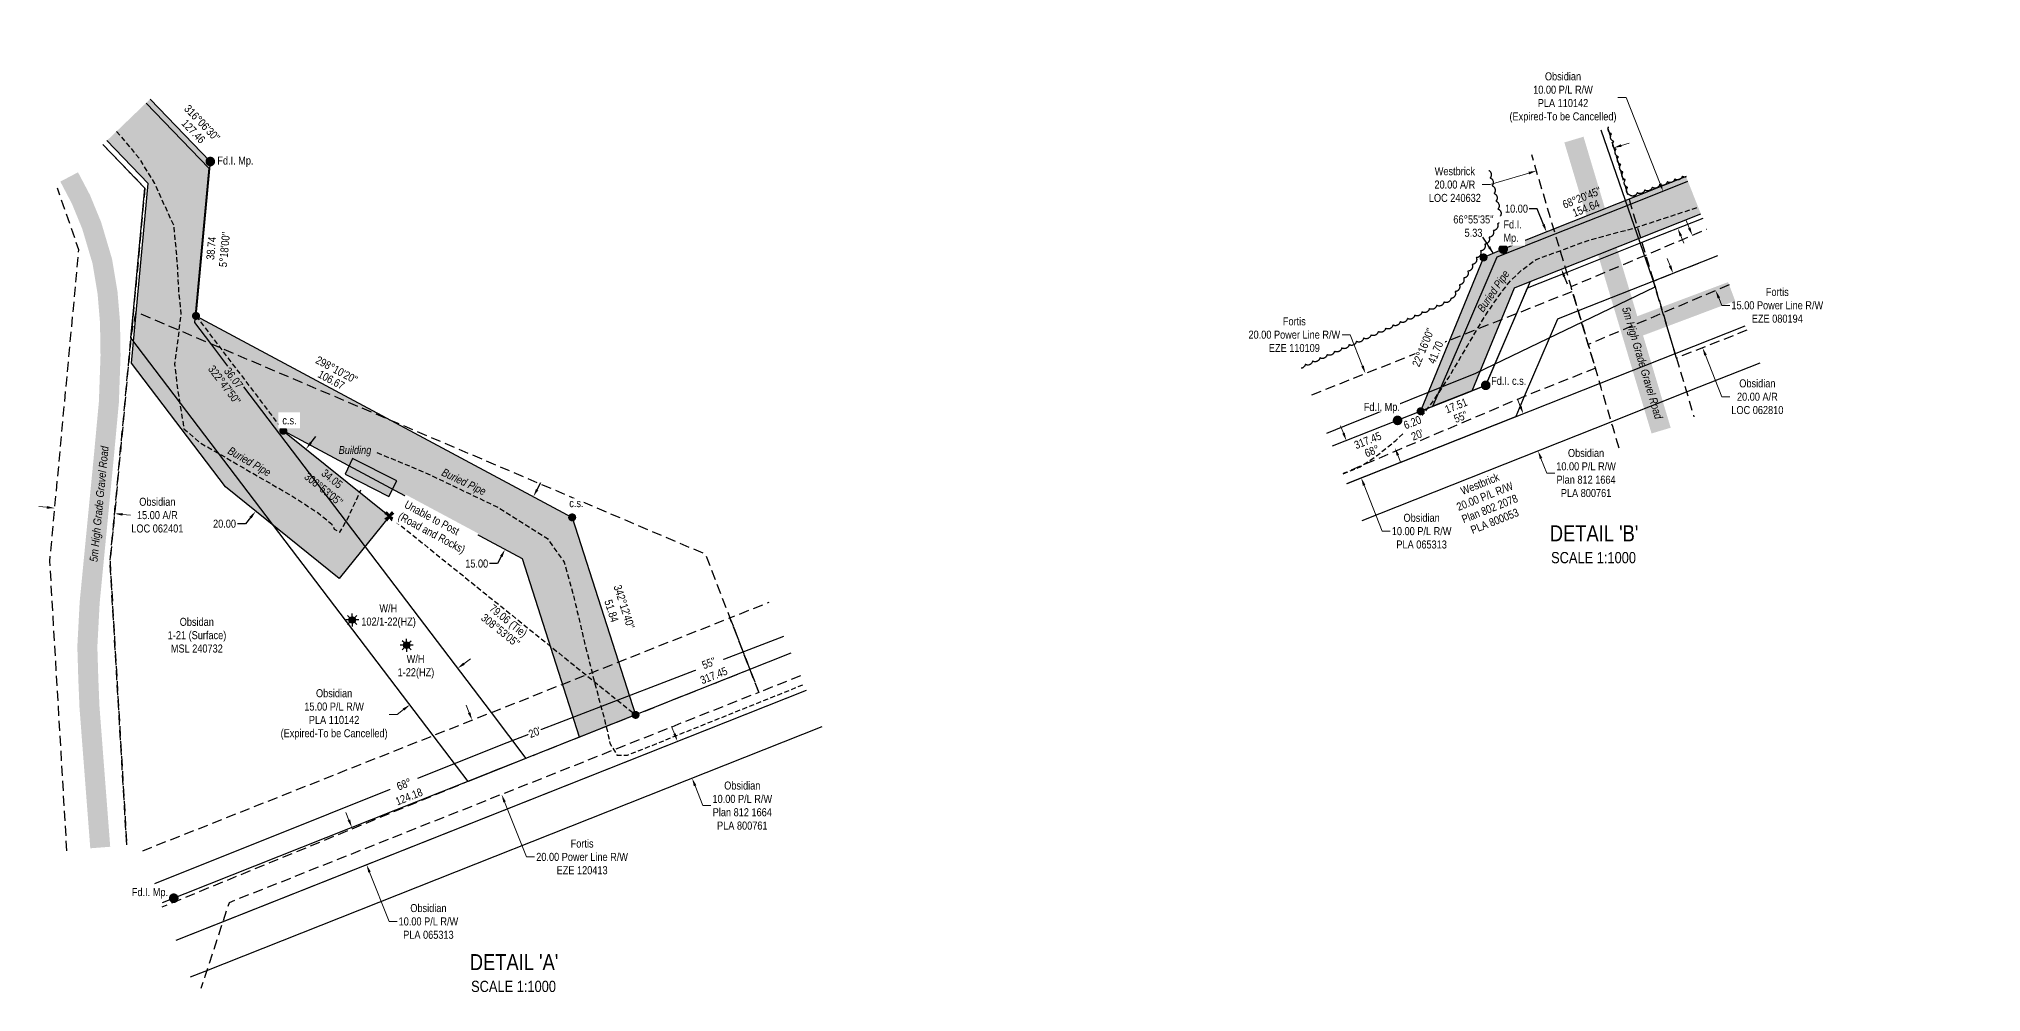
# Model space of a CAD drawing. Extents: x 583854 to 591751, y 5898015 to 5905299.
# Drawn here: x 586157 to 588584, y 5898015 to 5899206 of the extents above; entities that cross this region are included whole.
import ezdxf
from ezdxf.enums import TextEntityAlignment as Align

# ---------------------------------------------------------------- set-up
doc = ezdxf.new("R2010")
doc.units = 0
doc.header["$LTSCALE"] = 5
doc.header["$PDSIZE"] = 0.5
for name, pattern in [('0', [1, 1, 0]), ('foc-ACCESSROAD', [3.75, 2.5, -1.25]), ('foc-FLOWLINE', [3.75, 2.5, -1.25]), ('foc-TIELINE', [1.875, 1.25, -0.625]), ('foc-TRAV', [1.875, 1.25, -0.625]), ('UG_PIPE', [1.875, 1.25, -0.625])]:
    doc.linetypes.add(name, pattern=pattern)
doc.layers.get('Defpoints').update_dxf_attribs({"color": 9})
for name, color, linetype in [('AS-PIPE-UG', 44, 'UG_PIPE'), ('AS-PIPE-UG-T', 44, 'Continuous'), ('AS-POWER', 104, 'foc-POWER'), ('AS-ROADS', 254, 'Continuous'), ('C-AR', 13, 'foc-ACCESSROAD'), ('C-RW', 13, 'Continuous'), ('C-WS', 13, 'foc-ACCESSROAD'), ('C-WS-S', 8, 'Continuous'), ('DETAIL-T', 7, 'Continuous'), ('F-AR', 190, 'foc-ACCESSROAD'), ('F-EZE', 190, 'foc-FLOWLINE'), ('L-BD', 7, 'Continuous'), ('L-BD1', 253, 'Continuous'), ('L-MON', 1, 'Continuous'), ('L-TIE', 7, 'foc-TIELINE'), ('P-PROPOSED', 10, 'Continuous'), ('P-PROPOSED-H', 21, 'Continuous'), ('P-TRAV', 4, 'foc-TRAV'), ('P-TXT', 4, 'Continuous'), ('T-BUSH', 110, '0')]:
    doc.layers.add(name, color=color, linetype=linetype)
doc.layers.add('AS-STRUCTURE', color=7, linetype='Continuous', lineweight=30, true_color=0x595959)
doc.layers.add('AS-STRUCTURE-H', color=7, linetype='Continuous', true_color=0xa8a8a8)
doc.layers.add('AS-STRUCTURE-T', color=7, linetype='Continuous', true_color=0x454545)
for name, color, linetype, lineweight in [('C-AR-T', 13, 'Continuous', 9), ('C-RW-T', 13, 'Continuous', 9), ('C-WS-T', 13, 'Continuous', 9), ('F-AR-T', 190, 'Continuous', 9), ('F-EZE-T', 190, 'Continuous', 9), ('F-RW-T', 190, 'Continuous', 9), ('T-TEXT', 48, 'Continuous', 18)]:
    doc.layers.add(name, color=color, linetype=linetype, lineweight=lineweight)
doc.styles.add('175L', font='ARIALN.TTF', dxfattribs={"height": 20})
doc.styles.add('80CG', font='ARIALN.TTF', dxfattribs={"height": 10})
doc.styles.add('80L', font='ARIALN.TTF', dxfattribs={"height": 10})
doc.styles.add('foc-LtypeFont', font='ARIALN.TTF', dxfattribs={"height": 7.35})
doc.linetypes.add('foc-POWER', pattern='A,6,-1,["P",foc-LtypeFont,S=0.2,R=0,X=-0.625,Y=-0.75],-1.24,4', length=12.24)
doc.dimstyles.new('Compass 5 000', dxfattribs={"dimscale": 5, "dimtxt": 9, "dimasz": 2, "dimexe": 0.2, "dimexo": 0.0625, "dimgap": 0.5, "dimtad": 0, "dimtih": 1, "dimtoh": 1, "dimzin": 0, "dimdsep": 46, "dimtxsty": '80CG', "dimcen": 0.1, "dimse1": 1, "dimse2": 1, "dimclrd": 256, "dimclrt": 256, "dimaunit": 1, "dimadec": 4, "dimazin": 0, "dimtfac": 0.06, "dimtofl": 0, "dimtmove": 0, "dimatfit": 1, "dimfxl": 0.2, "dimtolj": 1, "dimtzin": 0, "dimlwd": -1, "dimarcsym": 0})

# ---------------------------------------------------------------- blocks, each defined once
blk = doc.blocks.new('*D502')
at = {"layer": 'Defpoints', "color": 0, "transparency": 16777216}
for p in [(588554.4, 5899100.4), (588583.6, 5899031.4), (588222.8, 5898960.2)]:
    blk.add_point(p, dxfattribs=at)
at = {"layer": 'F-EZE-T', "transparency": 16777216}
for p, q in [((588218.9, 5898969.4), (588215, 5898978.6)), ((588255.9, 5898881.9), (588259.8, 5898872.7)), ((588259.8, 5898872.7), (588269.8, 5898872.7))]:
    blk.add_line(p, q, dxfattribs=at)
for points in [[(588220.5, 5898970), (588217.4, 5898968.7), (588222.8, 5898960.2)], [(588257.5, 5898882.6), (588254.4, 5898881.3), (588252, 5898891.1)]]:
    blk.add_solid(points, dxfattribs=at)
at = {"layer": 'F-EZE-T', "transparency": 16777216, "insert": (588329, 5898872.7), "char_height": 10, "attachment_point": 5, "style": '80CG'}
blk.add_mtext('\\A1;Fortis\\P15.00 Power Line R/W\\PEZE 080194', dxfattribs=at)
blk = doc.blocks.new('*D503')
at = {"layer": 'Defpoints', "color": 0, "transparency": 16777216}
for p in [(587784.7, 5898775.8), (587814.5, 5898787.6), (587821.6, 5898682.9)]:
    blk.add_point(p, dxfattribs=at)
at = {"layer": 'F-EZE-T', "transparency": 16777216}
for p, q in [((587795.3, 5898836), (587785.3, 5898836)), ((587810.8, 5898796.9), (587795.3, 5898836)), ((587855.1, 5898685.4), (587858.8, 5898676.1))]:
    blk.add_line(p, q, dxfattribs=at)
for points in [[(587812.4, 5898797.5), (587809.3, 5898796.3), (587814.5, 5898787.6)], [(587856.6, 5898686), (587853.5, 5898684.8), (587851.4, 5898694.7)]]:
    blk.add_solid(points, dxfattribs=at)
at = {"layer": 'F-EZE-T', "transparency": 16777216, "insert": (587725.7, 5898836), "char_height": 10, "attachment_point": 5, "style": '80CG'}
blk.add_mtext('\\A1;Fortis\\P20.00 Power Line R/W\\PEZE 110109', dxfattribs=at)
blk = doc.blocks.new('PLIA')
at = {"color": 255, "const_width": 1}
blk.add_lwpolyline([(-0.5, 0, 1), (0.5, 0, 1)], format="xyb", close=True, dxfattribs=at)
blk = doc.blocks.new('PLIAA')
blk.add_blockref('PLIA', (0, 0))
blk = doc.blocks.new('PLIB')
at = {"color": 1}
blk.add_circle((0, 0), 0.8, dxfattribs=at)
blk = doc.blocks.new('PLIBB')
blk.add_blockref('PLIB', (0, 0))
blk = doc.blocks.new('PLICC')
for name in ['PLIAA', 'PLIBB']:
    blk.add_blockref(name, (0, 0))
blk = doc.blocks.new('PLI')
blk.add_blockref('PLICC', (0, 0))
blk = doc.blocks.new('fdia')
at = {"color": 255, "const_width": 1}
blk.add_lwpolyline([(-0.5, 0, 1), (0.5, 0, 1)], format="xyb", close=True, dxfattribs=at)
blk = doc.blocks.new('Fdiaa')
blk.add_blockref('fdia', (0, 0))
blk = doc.blocks.new('fdib')
at = {"color": 1, "const_width": 1.6}
blk.add_lwpolyline([(-0.4, 0, 1), (0.4, 0, 1)], format="xyb", close=True, dxfattribs=at)
at = {"color": 1}
blk.add_circle((0, 0), 0.8, dxfattribs=at)
blk = doc.blocks.new('Fdibb')
blk.add_blockref('fdib', (0, 0))
blk = doc.blocks.new('fdicc')
for name in ['Fdibb', 'Fdiaa']:
    blk.add_blockref(name, (0, 0))
blk = doc.blocks.new('FDI')
blk.add_blockref('fdicc', (0, 0))
blk = doc.blocks.new('*D504')
at = {"layer": 'C-RW-T', "transparency": 16777216}
for p, q in [((588008, 5898746.5), (588004.3, 5898755.8)), ((588033.8, 5898681.5), (588041, 5898663.2)), ((588041, 5898663.2), (588051, 5898663.2))]:
    blk.add_line(p, q, dxfattribs=at)
for points in [[(588009.6, 5898747.1), (588006.5, 5898745.9), (588011.7, 5898737.2)], [(588035.4, 5898682.1), (588032.3, 5898680.8), (588030.1, 5898690.8)]]:
    blk.add_solid(points, dxfattribs=at)
at = {"layer": 'Defpoints', "color": 0, "transparency": 16777216}
for p in [(588041, 5898748.8), (588059.4, 5898702.4), (588030.1, 5898690.8)]:
    blk.add_point(p, dxfattribs=at)
at = {"layer": 'C-RW-T', "transparency": 16777216, "insert": (588090.1, 5898663.2), "char_height": 10, "attachment_point": 5, "style": '80CG'}
blk.add_mtext('\\A1;Obsidian\\P10.00 P/L R/W\\PPlan 812 1664\\PPLA 800761', dxfattribs=at)
blk = doc.blocks.new('*D505')
at = {"layer": 'Defpoints', "color": 0, "transparency": 16777216}
for p in [(588124.6, 5899069.5), (588132.2, 5899044), (588035.8, 5899015.2)]:
    blk.add_point(p, dxfattribs=at)
at = {"layer": 'F-AR-T', "transparency": 16777216}
for p, q in [((588134.2, 5899072.4), (588143.8, 5899075.2)), ((587970.5, 5899023.5), (587960.5, 5899023.5)), ((588018.6, 5899037.9), (587970.5, 5899023.5))]:
    blk.add_line(p, q, dxfattribs=at)
for points in [[(588133.7, 5899074), (588134.7, 5899070.8), (588124.6, 5899069.5)], [(588018.1, 5899039.5), (588019.1, 5899036.3), (588028.2, 5899040.7)]]:
    blk.add_solid(points, dxfattribs=at)
at = {"layer": 'F-AR-T', "transparency": 16777216, "insert": (587926.2, 5899023.5), "char_height": 10, "attachment_point": 5, "style": '80CG'}
blk.add_mtext('\\A1;Westbrick\\P20.00 A/R\\PLOC 240632', dxfattribs=at)
blk = doc.blocks.new('*D506')
at = {"layer": 'C-AR-T', "transparency": 16777216}
for p, q in [((588195.1, 5898921.9), (588191.4, 5898931.2)), ((588239.3, 5898810.4), (588259.9, 5898758.5)), ((588259.9, 5898758.5), (588269.9, 5898758.5))]:
    blk.add_line(p, q, dxfattribs=at)
for points in [[(588196.6, 5898922.6), (588193.5, 5898921.3), (588198.8, 5898912.7)], [(588240.9, 5898811), (588237.8, 5898809.8), (588235.6, 5898819.7)]]:
    blk.add_solid(points, dxfattribs=at)
at = {"layer": 'Defpoints', "color": 0, "transparency": 16777216}
for p in [(588205.9, 5898915.5), (588242.7, 5898822.5), (588235.6, 5898819.7)]:
    blk.add_point(p, dxfattribs=at)
at = {"layer": 'C-AR-T', "transparency": 16777216, "insert": (588304.1, 5898758.5), "char_height": 10, "attachment_point": 5, "style": '80CG'}
blk.add_mtext('\\A1;Obsidian\\P20.00 A/R\\PLOC 062810', dxfattribs=at)
blk = doc.blocks.new('*D508')
at = {"layer": 'Defpoints', "color": 0, "transparency": 16777216}
for p in [(588034.5, 5898962), (588040.7, 5898964.4), (588053, 5898915.6)]:
    blk.add_point(p, dxfattribs=at)
at = {"layer": 'P-TXT', "transparency": 16777216}
for p, q in [((588029.1, 5898993.4), (588019.1, 5898993.4)), ((588037, 5898973.7), (588029.1, 5898993.4)), ((588062.9, 5898908.7), (588066.6, 5898899.4))]:
    blk.add_line(p, q, dxfattribs=at)
for points in [[(588038.5, 5898974.3), (588035.4, 5898973.1), (588040.7, 5898964.4)], [(588064.4, 5898909.3), (588061.3, 5898908.1), (588059.2, 5898918)]]:
    blk.add_solid(points, dxfattribs=at)
at = {"layer": 'P-TXT', "transparency": 16777216, "insert": (588003.2, 5898993.4), "char_height": 10, "attachment_point": 5, "style": '80CG'}
blk.add_mtext('\\A1;10.00', dxfattribs=at)
blk = doc.blocks.new('*D509')
at = {"layer": 'C-RW-T', "transparency": 16777216}
for p, q in [((586544.7, 5898229.8), (586541, 5898239.1)), ((586570.5, 5898164.7), (586594.9, 5898103.1)), ((586594.9, 5898103.1), (586604.9, 5898103.1))]:
    blk.add_line(p, q, dxfattribs=at)
for points in [[(586546.2, 5898230.4), (586543.1, 5898229.2), (586548.4, 5898220.5)], [(586572, 5898165.3), (586568.9, 5898164.1), (586566.8, 5898174)]]:
    blk.add_solid(points, dxfattribs=at)
at = {"layer": 'Defpoints', "color": 0, "transparency": 16777216}
for p in [(586745.3, 5898298.6), (586763.7, 5898252.1), (586548.4, 5898220.5)]:
    blk.add_point(p, dxfattribs=at)
at = {"layer": 'C-RW-T', "transparency": 16777216, "insert": (586644, 5898103.1), "char_height": 10, "attachment_point": 5, "style": '80CG'}
blk.add_mtext('\\A1;Obsidian\\P10.00 P/L R/W\\PPLA 065313', dxfattribs=at)
blk = doc.blocks.new('*D510')
at = {"layer": 'C-RW-T', "transparency": 16777216}
for p, q in [((586951.4, 5898337.5), (586947.7, 5898346.7)), ((586977.1, 5898272.7), (586987, 5898247.8)), ((586987, 5898247.8), (586997, 5898247.8))]:
    blk.add_line(p, q, dxfattribs=at)
for points in [[(586953, 5898338.1), (586949.9, 5898336.8), (586955.1, 5898328.2)], [(586978.7, 5898273.3), (586975.6, 5898272.1), (586973.4, 5898282)]]:
    blk.add_solid(points, dxfattribs=at)
at = {"layer": 'Defpoints', "color": 0, "transparency": 16777216}
for p in [(586931.9, 5898319), (586950.2, 5898272.8), (586973.4, 5898282)]:
    blk.add_point(p, dxfattribs=at)
at = {"layer": 'C-RW-T', "transparency": 16777216, "insert": (587036.1, 5898247.8), "char_height": 10, "attachment_point": 5, "style": '80CG'}
blk.add_mtext('\\A1;Obsidian\\P10.00 P/L R/W\\PPlan 812 1664\\PPLA 800761', dxfattribs=at)
blk = doc.blocks.new('GAS')
h = blk.add_hatch(color=255)
h.dxf.hatch_style = 1
edge = h.paths.add_edge_path()
edge.add_arc((0, 0), 0.9, 0, 360)
for p, q in [((-0.81, 0), (-1.62, 0)), ((-0.57, 0.57), (-1.14, 1.14)), ((0, 0.81), (0, 1.62)), ((0.57, 0.57), (1.14, 1.14)), ((1.62, 0), (0.81, 0)), ((-0.57, -0.57), (-1.14, -1.14)), ((0, -0.81), (0, -1.62)), ((1.14, -1.14), (0.57, -0.57))]:
    blk.add_line(p, q)
blk.add_circle((0, 0), 0.8)
blk = doc.blocks.new('TEMP')
h = blk.add_hatch(color=255)
h.dxf.hatch_style = 1
h.paths.add_polyline_path([(0, 0.25), (-0.67, 1.15), (-0.67, 0.67), (-1.15, 0.67), (-0.25, 0), (-1.15, -0.67), (-0.67, -0.67), (-0.67, -1.15), (0, -0.25), (0.67, -1.15), (0.67, -0.67), (1.15, -0.67), (0.25, 0), (1.15, 0.67), (0.67, 0.67), (0.67, 1.15)])
h.paths.add_polyline_path([(0.57, 0.85), (0.57, 0.57), (0.85, 0.57), (0.08, 0), (0.85, -0.57), (0.57, -0.57), (0.57, -0.85), (0, -0.08), (-0.57, -0.85), (-0.57, -0.57), (-0.85, -0.57), (-0.08, 0), (-0.85, 0.57), (-0.57, 0.57), (-0.57, 0.85), (0, 0.08)], flags=16)
h = blk.add_hatch(color=1)
h.dxf.hatch_style = 1
h.paths.add_polyline_path([(0, 0.08), (-0.57, 0.85), (-0.57, 0.57), (-0.85, 0.57), (-0.08, 0), (-0.85, -0.57), (-0.57, -0.57), (-0.57, -0.85), (0, -0.08), (0.57, -0.85), (0.57, -0.57), (0.85, -0.57), (0.08, 0), (0.85, 0.57), (0.57, 0.57), (0.57, 0.85)])
at = {"color": 1}
for p, q in [((-0.08, 0), (0.08, 0)), ((0, 0.08), (0, -0.08))]:
    blk.add_line(p, q, dxfattribs=at)
at = {"color": 255, "flags": 128}
blk.add_lwpolyline([(-0.25, 0), (-1.15, 0.67), (-0.67, 0.67), (-0.67, 1.15), (0, 0.25), (0.67, 1.15), (0.67, 0.67), (1.15, 0.67), (0.25, 0), (1.15, -0.67), (0.67, -0.67), (0.67, -1.15), (0, -0.25), (-0.67, -1.15), (-0.67, -0.67), (-1.15, -0.67)], close=True, dxfattribs=at)
at = {"color": 1, "flags": 128}
blk.add_lwpolyline([(-0.08, 0), (-0.85, 0.57), (-0.57, 0.57), (-0.57, 0.85), (0, 0.08), (0.57, 0.85), (0.57, 0.57), (0.85, 0.57), (0.08, 0), (0.85, -0.57), (0.57, -0.57), (0.57, -0.85), (0, -0.08), (-0.57, -0.85), (-0.57, -0.57), (-0.85, -0.57)], close=True, dxfattribs=at)
blk = doc.blocks.new('*D511')
at = {"layer": 'C-AR-T', "transparency": 16777216}
for p, q in [((586167.3, 5898620.4), (586157.4, 5898621.3)), ((586261.9, 5898611.5), (586271.9, 5898610.6))]:
    blk.add_line(p, q, dxfattribs=at)
for points in [[(586167.5, 5898622), (586167.2, 5898618.7), (586177.3, 5898619.4)], [(586262.1, 5898613.2), (586261.8, 5898609.9), (586252, 5898612.5)]]:
    blk.add_solid(points, dxfattribs=at)
at = {"layer": 'Defpoints', "color": 0, "transparency": 16777216}
for p in [(586178.4, 5898631), (586252, 5898612.5), (586253, 5898624)]:
    blk.add_point(p, dxfattribs=at)
at = {"layer": 'C-AR-T', "transparency": 16777216, "insert": (586305.4, 5898610.6), "char_height": 10, "attachment_point": 5, "style": '80CG'}
blk.add_mtext('\\A1;Obsidian\\P15.00 A/R\\PLOC 062401', dxfattribs=at)
blk = doc.blocks.new('*D512')
at = {"layer": 'Defpoints', "color": 0, "transparency": 16777216}
for p in [(586738, 5898653.7), (586702.6, 5898587.6), (586739.7, 5898567.7)]:
    blk.add_point(p, dxfattribs=at)
at = {"layer": 'P-TXT', "transparency": 16777216}
for p, q in [((586779.8, 5898642.6), (586784.5, 5898651.5)), ((586735, 5898558.9), (586730.2, 5898550.1)), ((586730.2, 5898550.1), (586720.2, 5898550.1))]:
    blk.add_line(p, q, dxfattribs=at)
for points in [[(586778.3, 5898643.4), (586781.3, 5898641.9), (586775.1, 5898633.8)], [(586733.5, 5898559.7), (586736.4, 5898558.1), (586739.7, 5898567.7)]]:
    blk.add_solid(points, dxfattribs=at)
at = {"layer": 'P-TXT', "transparency": 16777216, "insert": (586704.3, 5898550.1), "char_height": 10, "attachment_point": 5, "style": '80CG'}
blk.add_mtext('\\A1;15.00', dxfattribs=at)
blk = doc.blocks.new('*D513')
at = {"layer": 'C-RW-T', "transparency": 16777216}
for p, q in [((586688.4, 5898425.1), (586696.4, 5898431.2)), ((586604.9, 5898361.7), (586594.9, 5898361.7)), ((586612.9, 5898367.7), (586604.9, 5898361.7))]:
    blk.add_line(p, q, dxfattribs=at)
for points in [[(586687.4, 5898426.5), (586689.4, 5898423.8), (586680.5, 5898419.1)], [(586611.9, 5898369.1), (586613.9, 5898366.4), (586620.8, 5898373.8)]]:
    blk.add_solid(points, dxfattribs=at)
at = {"layer": 'Defpoints', "color": 0, "transparency": 16777216}
for p in [(586677, 5898423.6), (586617.4, 5898378.3), (586620.8, 5898373.8)]:
    blk.add_point(p, dxfattribs=at)
at = {"layer": 'C-RW-T', "transparency": 16777216, "insert": (586526.2, 5898361.7), "char_height": 10, "attachment_point": 5, "style": '80CG'}
blk.add_mtext('\\A1;Obsidian\\P15.00 P/L R/W\\PPLA 110142\\P(Expired-To be Cancelled)', dxfattribs=at)
blk = doc.blocks.new('*D514')
at = {"layer": 'C-RW-T', "transparency": 16777216}
for p, q in [((588140, 5899132.2), (588130, 5899132.2)), ((588182.6, 5899024.6), (588140, 5899132.2)), ((588208.4, 5898959.5), (588212.1, 5898950.2))]:
    blk.add_line(p, q, dxfattribs=at)
for points in [[(588184.2, 5899025.2), (588181.1, 5899024), (588186.3, 5899015.3)], [(588210, 5898960.1), (588206.9, 5898958.9), (588204.7, 5898968.8)]]:
    blk.add_solid(points, dxfattribs=at)
at = {"layer": 'Defpoints', "color": 0, "transparency": 16777216}
for p in [(588186.3, 5899015.3), (588211.6, 5899025.3), (588230.1, 5898978.8)]:
    blk.add_point(p, dxfattribs=at)
at = {"layer": 'C-RW-T', "transparency": 16777216, "insert": (588061.3, 5899132.2), "char_height": 10, "attachment_point": 5, "style": '80CG'}
blk.add_mtext('\\A1;Obsidian\\P10.00 P/L R/W\\PPLA 110142\\P(Expired-To be Cancelled)', dxfattribs=at)
blk = doc.blocks.new('*D533')
at = {"layer": 'C-RW-T', "transparency": 16777216}
for p, q in [((587787.1, 5898713), (587783.4, 5898722.3)), ((587812.9, 5898647.9), (587835.6, 5898590.6)), ((587835.6, 5898590.6), (587845.6, 5898590.6))]:
    blk.add_line(p, q, dxfattribs=at)
for points in [[(587788.6, 5898713.6), (587785.5, 5898712.4), (587790.7, 5898703.7)], [(587814.4, 5898648.6), (587811.3, 5898647.3), (587809.2, 5898657.2)]]:
    blk.add_solid(points, dxfattribs=at)
at = {"layer": 'Defpoints', "color": 0, "transparency": 16777216}
for p in [(587788.2, 5898702.7), (587806.7, 5898656.2), (587809.2, 5898657.2)]:
    blk.add_point(p, dxfattribs=at)
at = {"layer": 'C-RW-T', "transparency": 16777216, "insert": (587884.7, 5898590.6), "char_height": 10, "attachment_point": 5, "style": '80CG'}
blk.add_mtext('\\A1;Obsidian\\P10.00 P/L R/W\\PPLA 065313', dxfattribs=at)
blk = doc.blocks.new('*D534')
at = {"layer": 'Defpoints', "color": 0, "transparency": 16777216}
for p in [(586762.5, 5898380), (586799.3, 5898287.1), (586735.4, 5898261.7)]:
    blk.add_point(p, dxfattribs=at)
at = {"layer": 'F-RW-T', "transparency": 16777216}
for p, q in [((586694.9, 5898363.9), (586691.2, 5898373.2)), ((586739.1, 5898252.4), (586766.4, 5898183.7)), ((586766.4, 5898183.7), (586776.4, 5898183.7))]:
    blk.add_line(p, q, dxfattribs=at)
for points in [[(586696.4, 5898364.5), (586693.3, 5898363.3), (586698.6, 5898354.6)], [(586740.7, 5898253), (586737.6, 5898251.8), (586735.4, 5898261.7)]]:
    blk.add_solid(points, dxfattribs=at)
at = {"layer": 'F-RW-T', "transparency": 16777216, "insert": (586836, 5898183.7), "char_height": 10, "attachment_point": 5, "style": '80CG'}
blk.add_mtext('\\A1;Fortis\\P20.00 Power Line R/W\\PEZE 120413', dxfattribs=at)
blk = doc.blocks.new('*D535')
at = {"layer": 'Defpoints', "color": 0, "transparency": 16777216}
for p in [(586519.7, 5898670), (586428.2, 5898615.4), (586457, 5898592.2)]:
    blk.add_point(p, dxfattribs=at)
at = {"layer": 'P-TXT', "transparency": 16777216}
for p, q in [((586497.2, 5898701), (586503.5, 5898708.8)), ((586421.9, 5898607.6), (586415.7, 5898599.9)), ((586415.7, 5898599.9), (586405.7, 5898599.9))]:
    blk.add_line(p, q, dxfattribs=at)
for points in [[(586496, 5898702.1), (586498.5, 5898700), (586491, 5898693.2)], [(586420.6, 5898608.7), (586423.2, 5898606.6), (586428.2, 5898615.4)]]:
    blk.add_solid(points, dxfattribs=at)
at = {"layer": 'P-TXT', "transparency": 16777216, "insert": (586389.3, 5898599.9), "char_height": 10, "attachment_point": 5, "style": '80CG'}
blk.add_mtext('\\A1;20.00', dxfattribs=at)

msp = doc.modelspace()

# ---------------------------------------------------------------- hatches: boundary and pattern name
at = {"layer": 'AS-STRUCTURE-H'}
h = msp.add_hatch(color=256, dxfattribs=at)
h.dxf.hatch_style = 1
h.paths.add_polyline_path([(586594.563, 5898634.025), (586604.478, 5898653.57), (586549.253, 5898681.315), (586540.003, 5898661.75)])
at = {"layer": 'P-PROPOSED-H'}
h = msp.add_hatch(color=256, dxfattribs=at)
h.dxf.hatch_style = 1
h.paths.add_polyline_path([(586296.446, 5899130.391), (586242.421, 5899078.418), (586293.739, 5899025.076), (586272.914, 5898800.58), (586390.531, 5898645.827), (586532.45, 5898531.373), (586595.197, 5898609.178), (586462.099, 5898716.518), (586761.494, 5898556.059), (586832.924, 5898333.424), (586902.763, 5898361.135), (586823.613, 5898607.83), (586353.668, 5898859.515), (586371.553, 5899052.32)])
h = msp.add_hatch(color=256, dxfattribs=at)
h.dxf.hatch_style = 1
h.paths.add_polyline_path([(588233.407, 5898987.189), (588214.964, 5899033.639), (587986.589, 5898942.963), (587962.069, 5898932.518), (587883.443, 5898740.482), (587947.986, 5898766.103), (588000.542, 5898894.584), (588005.607, 5898896.741)])

# ---------------------------------------------------------------- linework, layer by layer
at = {"layer": 'AS-PIPE-UG', "flags": 128}
for points in [[(586254.411, 5899089.939), (586282.243, 5899057.02), (586301.738, 5899025.055), (586325.678, 5898972.575), (586329.418, 5898933.9), (586331.933, 5898889.94), (586334.923, 5898861.91), (586326.803, 5898799.04), (586330.853, 5898766.645), (586338.653, 5898718.48), (586357.958, 5898701.56), (586426.813, 5898661.7), (586472.413, 5898635.25), (586506.853, 5898613.19), (586523.203, 5898599.31), (586526.453, 5898593.24), (586533.488, 5898589.305), (586543.773, 5898607.435), (586559.713, 5898642.2)], [(587786.632, 5898662.361), (587808.019, 5898670.953), (587828.389, 5898684.613), (587852.389, 5898704.023), (587872.739, 5898722.863), (587888.294, 5898738.543), (587902.529, 5898757.798), (587918.479, 5898782.528), (587941.934, 5898822.218), (587964.954, 5898860.978), (587983.474, 5898888.078), (587996.404, 5898904.093), (588009.534, 5898916.413), (588027.704, 5898929.913), (588061.049, 5898942.168), (588091.354, 5898953.388), (588149.954, 5898969.228), (588227.629, 5898994.543), (588230.099, 5898995.542)], [(586579.778, 5898688.79), (586640.488, 5898663.63), (586730.688, 5898620.495), (586792.718, 5898581.41), (586813.558, 5898551.99), (586826.043, 5898506.45), (586839.598, 5898449.345), (586852.033, 5898399.93), (586862.553, 5898360.175), (586867.163, 5898342.07), (586870.783, 5898325.885), (586879.528, 5898310.855), (586892.618, 5898310.945), (586929.168, 5898325.38), (587113.154, 5898399.289)]]:
    msp.add_lwpolyline(points, dxfattribs=at)
at = {"layer": 'AS-POWER', "flags": 128}
for points in [[(588108.549, 5899091.937), (588176.415, 5898895.777)], [(587766.474, 5898713.21), (587788.942, 5898722.127), (587952.477, 5898788.088), (588176.415, 5898895.777)], [(586302.41, 5898150.535), (586736.984, 5898324.585), (587087.827, 5898459.347)]]:
    msp.add_lwpolyline(points, dxfattribs=at)
at = {"layer": 'AS-ROADS', "const_width": 24.989, "flags": 128}
for points in [[(588183.847, 5898716.248), (588074.947, 5899079.726)], [(586234.084, 5898195.475), (586225.043, 5898313.015), (586220.608, 5898371.215), (586219.143, 5898406.585), (586217.953, 5898446.41), (586220.873, 5898501.795), (586238.678, 5898685.085), (586244.863, 5898751.795), (586246.918, 5898810.085), (586246.263, 5898851.535), (586243.178, 5898888.5), (586236.583, 5898927.915), (586223.373, 5898972.405), (586209.933, 5899005.13), (586195.243, 5899033.067)], [(588143.814, 5898841.823), (588271.941, 5898890.004)]]:
    msp.add_lwpolyline(points, dxfattribs=at)
at = {"layer": 'AS-STRUCTURE', "flags": 128}
msp.add_lwpolyline([(586594.563, 5898634.025), (586604.478, 5898653.57), (586549.253, 5898681.315), (586540.003, 5898661.75)], close=True, dxfattribs=at)
at = {"layer": 'C-AR', "flags": 128}
for points in [[(586237.408, 5899073.596), (586289.869, 5899019.017), (586275.59, 5898865.916), (586272.458, 5898832.311), (586246.3, 5898551.844), (586267.141, 5898198.64)], [(586192.416, 5898191.485), (586171.096, 5898553.125), (586207.362, 5898942.015), (586180.489, 5899018.885)], [(588291.099, 5898841.683), (588202.97, 5898806.75), (588186.117, 5898863.272), (588174.275, 5898902.944), (588254.243, 5898934.643)]]:
    msp.add_lwpolyline(points, dxfattribs=at)
at = {"layer": 'C-RW'}
for points in [[(586291.28, 5899125.377), (586369.532, 5899044.123), (586351.729, 5898851.214), (586371.616, 5898825.074), (586393.068, 5898796.876)], [(586412.902, 5898770.806), (586722.367, 5898364.038), (586765.902, 5898306.819), (586693.525, 5898278.088), (586650.03, 5898335.339), (586272.458, 5898832.311), (586275.59, 5898865.916), (586289.869, 5899019.017), (586237.408, 5899073.596)], [(588235.814, 5898981.127), (588159.942, 5898951.049), (588066.017, 5898913.816), (588016.68, 5898894.266), (588003.024, 5898862.44), (587964.484, 5898772.652), (587898.867, 5898746.604), (587937.403, 5898836.387), (587978.914, 5898933.101), (588051.669, 5898961.927), (588145.591, 5898999.164), (588217.383, 5899027.615)], [(588254.243, 5898934.643), (588174.275, 5898902.944), (588080.377, 5898865.697), (588054.412, 5898855.412), (588012.969, 5898758.846), (588002.251, 5898733.873)], [(587964.789, 5898772.773), (588020.529, 5898902.698)], [(587791.55, 5898649.957), (587998.659, 5898732.061), (588108.943, 5898775.776), (588202.862, 5898813.013), (588288.937, 5898847.137)], [(588307.362, 5898800.663), (588217.208, 5898764.92), (588123.287, 5898727.69), (587809.972, 5898603.487)], [(586329.074, 5898079.661), (586384.667, 5898101.73), (587116.185, 5898392.104)], [(587135.516, 5898346.265), (586364.718, 5898040.647), (586346.474, 5898033.412)]]:
    msp.add_lwpolyline(points, dxfattribs=at)
at = {"layer": 'C-RW', "flags": 128}
for points in [[(587964.789, 5898772.773), (587773.037, 5898696.655)], [(587791.455, 5898650.195), (588002.251, 5898733.873)], [(587096.763, 5898438.157), (586311.479, 5898126.431)], [(586329.08, 5898079.647), (587116.187, 5898392.097)]]:
    msp.add_lwpolyline(points, dxfattribs=at)
at = {"layer": 'C-WS', "flags": 128}
msp.add_lwpolyline([(586267.139, 5898198.64), (586246.3, 5898551.844), (586272.458, 5898832.311), (586278.846, 5898864.532), (586371.616, 5898825.074), (586989.888, 5898562.115), (587020.672, 5898482.416), (587026.678, 5898466.872), (587045.613, 5898417.853), (587000.777, 5898400.055), (586767.31, 5898307.378), (586694.922, 5898278.642), (586311.148, 5898121.059)], dxfattribs=at)
at = {"layer": 'F-AR', "flags": 128}
for points in [[(588117.003, 5899095.009), (588145.587, 5898999.16), (588159.937, 5898951.045), (588164.563, 5898935.534), (588174.28, 5898902.952), (588186.115, 5898863.269), (588202.979, 5898806.725), (588217.326, 5898758.621), (588224.876, 5898733.31)], [(588131.438, 5898694.454), (588123.405, 5898721.388), (588109.063, 5898769.474), (588101.722, 5898794.085), (588092.86, 5898823.808), (588080.368, 5898865.694), (588073.046, 5898890.237), (588071.301, 5898896.08), (588066.013, 5898913.816), (588051.665, 5898961.924), (588022.244, 5899060.573)]]:
    msp.add_lwpolyline(points, dxfattribs=at)
at = {"layer": 'F-EZE', "flags": 128}
for points in [[(588268.693, 5898898.196), (588186.117, 5898863.272), (588092.866, 5898823.812), (588080.377, 5898865.697), (588073.05, 5898890.24), (588071.306, 5898896.084), (588164.565, 5898935.534), (588241.062, 5898967.889)], [(587747.524, 5898761.011), (587937.403, 5898836.387), (587984.325, 5898855.017), (588003.024, 5898862.44), (588073.05, 5898890.24), (588080.377, 5898865.697), (588092.866, 5898823.812), (588101.725, 5898794.085), (588012.969, 5898758.846), (587786.534, 5898662.61)], [(586287.07, 5898191.308), (586650.03, 5898335.339), (586722.367, 5898364.038), (587020.672, 5898482.416), (587026.676, 5898466.872), (587047.624, 5898412.646), (587056.694, 5898389.175), (586394.94, 5898126.581), (586384.784, 5898095.478), (586364.835, 5898034.395), (586359.898, 5898019.279)], [(587108.711, 5898409.825), (587056.694, 5898389.175), (587047.624, 5898412.646), (587026.676, 5898466.872), (587020.672, 5898482.416), (587069.863, 5898501.943)]]:
    msp.add_lwpolyline(points, dxfattribs=at)
at = {"layer": 'L-TIE', "flags": 128}
msp.add_lwpolyline([(586595.197, 5898609.178), (586902.763, 5898361.135)], dxfattribs=at)
at = {"layer": 'P-PROPOSED'}
msp.add_line((586354.221, 5898859.219), (586353.763, 5898859.821), dxfattribs=at)
at = {"layer": 'P-PROPOSED', "flags": 128}
for points in [[(586296.446, 5899130.391), (586371.553, 5899052.32), (586353.668, 5898859.515), (586823.613, 5898607.83), (586902.763, 5898361.135), (586832.924, 5898333.424), (586761.494, 5898556.059), (586462.099, 5898716.518), (586595.197, 5898609.178), (586532.45, 5898531.373), (586390.531, 5898645.827), (586272.914, 5898800.58), (586293.739, 5899025.076), (586242.421, 5899078.418)], [(588214.964, 5899033.639), (587986.589, 5898942.963), (587962.069, 5898932.518), (587883.443, 5898740.482), (587947.986, 5898766.103), (588000.542, 5898894.584), (588005.607, 5898896.741), (588233.407, 5898987.189)]]:
    msp.add_lwpolyline(points, dxfattribs=at)
at = {"layer": 'P-TRAV', "color": 5, "flags": 128}
msp.add_lwpolyline([(586353.668, 5898859.515), (586462.748, 5898715.995)], dxfattribs=at)
at = {"layer": 'T-BUSH', "flags": 128}
for points in [[(588215.261, 5899032.967, -0.21645854), (588210.3, 5899033.887, -0.52056705), (588200.911, 5899030.457, -0.52056705), (588191.522, 5899027.028, -0.52056705), (588182.134, 5899023.599, -0.52056705), (588172.745, 5899020.169, -0.52056705), (588163.356, 5899016.74, -0.52056705), (588153.968, 5899013.31, -0.52056705), (588144.836, 5899010.393, -0.52056705), (588141.967, 5899019.968, -0.52056705), (588139.099, 5899029.543, -0.52056705), (588136.23, 5899039.118, -0.52056705), (588133.362, 5899048.693, -0.52056705), (588130.493, 5899058.268, -0.52056705), (588127.625, 5899067.843, -0.52056705), (588124.756, 5899077.418, -0.52056705), (588121.888, 5899086.993, -0.45598831), (588118.34, 5899095.495, -0.45598831)], [(587968.721, 5899041.122, -0.46709099), (587970.23, 5899031.887, -0.52056705), (587972.683, 5899022.197, -0.52056705), (587975.135, 5899012.507, -0.52056705), (587977.588, 5899002.817, -0.52056705), (587980.041, 5898993.127, -0.52056705), (587982.493, 5898983.437, -0.52056705), (587979.489, 5898974.602, -0.52056705), (587974.194, 5898966.124, -0.52056705), (587968.898, 5898957.647, -0.52056705), (587963.602, 5898949.169, -0.52056705), (587958.307, 5898940.692, -0.52056705), (587953.011, 5898932.215, -0.52056705), (587947.716, 5898923.737, -0.52056705), (587942.42, 5898915.26, -0.52056705), (587937.125, 5898906.783, -0.52056705), (587931.829, 5898898.305, -0.52056705), (587926.534, 5898889.828, -0.52056705), (587921.238, 5898881.351, -0.52056705), (587912.549, 5898876.764, -0.52056705), (587903.431, 5898872.669, -0.52056705), (587894.313, 5898868.574, -0.52056705), (587885.194, 5898864.479, -0.52056705), (587876.076, 5898860.384, -0.52056705), (587866.958, 5898856.289, -0.52056705), (587857.84, 5898852.194, -0.52056705), (587848.722, 5898848.099, -0.52056705), (587839.604, 5898844.004, -0.52056705), (587830.486, 5898839.909, -0.52056705), (587821.368, 5898835.814, -0.52056705), (587812.25, 5898831.719, -0.52056705), (587803.132, 5898827.624, -0.52056705), (587794.014, 5898823.529, -0.52056705), (587784.896, 5898819.434, -0.52056705), (587775.778, 5898815.339, -0.52056705), (587766.659, 5898811.244, -0.52056705), (587757.541, 5898807.149, -0.52056705), (587748.423, 5898803.054, -0.52056705), (587739.305, 5898798.959, -0.30884328), (587734.389, 5898794.145, -0.30884328)]]:
    msp.add_lwpolyline(points, format="xyb", dxfattribs=at)

# ---------------------------------------------------------------- block references
at = {"layer": 'C-WS-S', "color": 62, "xscale": 4.99771075, "yscale": 4.99771075, "zscale": 4.99771075}
for p in [(586548.816, 5898479.719), (586616.822, 5898448.141)]:
    msp.add_blockref('GAS', p, dxfattribs=at)
at = {"layer": 'L-MON', "xscale": 4.99771075, "yscale": 4.99771075, "zscale": 4.99771075}
for name, p in [('FDI', (586371.553, 5899052.32)), ('FDI', (587986.589, 5898942.963)), ('PLI', (587962.069, 5898932.518)), ('PLI', (586353.668, 5898859.515)), ('FDI', (587964.789, 5898772.773)), ('PLI', (586462.748, 5898715.995)), ('TEMP', (586595.197, 5898609.178)), ('PLI', (586823.613, 5898607.83)), ('PLI', (586902.763, 5898361.135)), ('FDI', (586325.923, 5898132.165))]:
    msp.add_blockref(name, p, dxfattribs=at)

# ---------------------------------------------------------------- texts
at = {"layer": 'AS-PIPE-UG-T', "char_height": 9.99542, "attachment_point": 1, "style": '80L'}
for insert, rotation in [((587953.392, 5898868.922), 55.651501), ((586397.398, 5898696.811), 329.933549), ((586663.82, 5898669.625), 334.44217)]:
    msp.add_mtext_dynamic_manual_height_columns('{\\fArial Narrow|b0|i1|c0|p34;Buried Pipe}', width=59.03588, gutter_width=50, heights=[0], dxfattribs=dict(at, insert=insert, rotation=rotation))
at = {"layer": 'AS-STRUCTURE-T', "insert": (586531.922, 5898696.988), "char_height": 9.99542, "attachment_point": 1, "style": '80L'}
msp.add_mtext_dynamic_manual_height_columns('{\\fArial Narrow|b0|i1|c0|p34;Building}', width=40.82988, gutter_width=50, heights=[0], dxfattribs=at)
at = {"layer": 'C-WS-T', "char_height": 9.99539, "attachment_point": 1, "style": '175L'}
for s, width, insert in [('\\pi18.844;Obsidan\\P\\pi3.8477;1-21 (Surface)\\P\\pi7.7408;MSL 240732', 78.95854, (586314.499, 5898482.372)), ('\\pi12.04;W/H\\P\\pi-10.47;102/1-22(HZ)', 45.22264, (586570.701, 5898499.365)), ('\\pi12.04;W/H\\P\\pi0.67396;1-22(HZ)', 45.22264, (586604.822, 5898436.068))]:
    msp.add_mtext_dynamic_manual_height_columns(s, width=width, gutter_width=99.954, heights=[0], dxfattribs=dict(at, insert=insert))
at = {"layer": 'DETAIL-T', "color": 3, "char_height": 19.99084, "width": 389.88061, "attachment_point": 1, "style": '80CG'}
for s, insert in [("\\pi141.07;DETAIL 'B'\\P\\pi142.67;{\\H0.7x;SCALE 1:1000}", (587903.771, 5898597.896)), ("\\pi141.07;DETAIL 'A'\\P\\pi142.67;{\\H0.7x;SCALE 1:1000}", (586554.632, 5898062.339))]:
    msp.add_mtext(s, dxfattribs=dict(at, insert=insert))
at = {"layer": 'F-RW-T', "insert": (587966.683, 5898626.367), "char_height": 9.99542, "attachment_point": 5, "rotation": 21.624149, "style": '80CG'}
msp.add_mtext('\\A1;Westbrick\\P20.00 P/L R/W\\PPlan 802 2078\\PPLA 800053', dxfattribs=at)
at = {"layer": 'L-BD', "style": '80L'}
for s, height, rotation, p in [("68°20'45''", 9.9954, 21.6541, (588084.722, 5899007.265)), ('154.64', 9.9954, 21.6541, (588089.978, 5898994.027)), ('17.51', 9.9954, 21.7066, (587927.829, 5898747.301)), ('55"', 9.9954, 21.7066, (587933.374, 5898733.371)), ('317.45', 9.9954, 21.6125, (587817.353, 5898703.998)), ('68°', 9.9954, 21.6125, (587822.6, 5898690.756)), ("308°53'05''", 9.99542, 321.1148, (586734.078, 5898466.678)), ('79.06 (Tie)', 9.99542, 321.1148, (586743.019, 5898477.765))]:
    msp.add_text(s, height=height, rotation=rotation, dxfattribs=at).set_placement(p, align=Align.MIDDLE)
at = {"layer": 'L-BD', "insert": (587949.485, 5898985.024), "char_height": 9.99542, "width": 50.34942, "attachment_point": 2, "style": '80L'}
msp.add_mtext("66°55'35'' 5.33", dxfattribs=at)
at = {"layer": 'L-BD', "insert": (586526.802, 5898659.992), "char_height": 9.99542, "width": 50.58002, "attachment_point": 2, "rotation": 321.1148, "style": '80L', "bg_fill": 1, "box_fill_scale": 1.1, "bg_fill_color": 21, "bg_fill_transparency": 0}
msp.add_mtext("34.05 308°53'05''", dxfattribs=at)
at = {"layer": 'L-BD1', "style": '80L'}
for s, height, rotation, p in [("316°06'30''", 9.99542, 313.8913, (586361.389, 5899100.368)), ('127.46', 9.9954, 313.8913, (586350.584, 5899089.974)), ("298°10'20''", 9.99542, 331.8282, (586529.422, 5898792.163)), ('106.67', 9.9954, 331.8282, (586522.697, 5898779.606))]:
    msp.add_text(s, height=height, rotation=rotation, dxfattribs=at).set_placement(p, align=Align.MIDDLE)
at = {"layer": 'L-BD1', "color": 5, "style": '80L'}
for s, height, p in [("322°47'50''", 9.99542, (586389.308, 5898773.39)), ('36.07', 9.9954, (586400.648, 5898782.009))]:
    msp.add_text(s, height=height, rotation=307.236, dxfattribs=at).set_placement(p, align=Align.MIDDLE)
at = {"layer": 'L-BD1', "char_height": 9.99542, "attachment_point": 2, "style": '80L'}
for s, insert, width, rotation in [("38.74 5°18'00''", (586367.673, 5898944.415), 44.1767, 84.700288), ("342°12'40'' 51.84", (586893.369, 5898497.675), 56.91627, 287.788398)]:
    msp.add_mtext(s, dxfattribs=dict(at, insert=insert, width=width, rotation=rotation))
at = {"layer": 'T-TEXT', "char_height": 9.99542, "attachment_point": 1, "style": '80L', "bg_fill": 1, "box_fill_scale": 1.1, "bg_fill_color": 254, "bg_fill_transparency": 0}
for insert, rotation in [((588144.525, 5898871.745), 286.61962), ((586220.596, 5898552.896), 84.451631)]:
    msp.add_mtext_dynamic_manual_height_columns('{\\fArial Narrow|b0|i1|c0|p34;5m High Grade Gravel Road}', width=145.8367, gutter_width=50, heights=[0], dxfattribs=dict(at, insert=insert, rotation=rotation))

# ---------------------------------------------------------------- dimensions: what is measured, and where the dimension line sits
at = {"layer": 'C-AR-T'}
dim = msp.add_linear_dim(base=(588235.618, 5898819.691), p1=(588205.889, 5898915.476), p2=(588242.738, 5898822.514), angle=291.622804, text='Obsidian\\P20.00 A/R\\PLOC 062810', dimstyle='Compass 5 000', dxfattribs=at)
dim.commit()
dim.dimension.update_dxf_attribs({"geometry": '*D506', "text_midpoint": (588304.149, 5898758.538), "dimtype": 161})
at = {"layer": 'C-AR-T', "color": 62}
dim = msp.add_linear_dim(base=(586251.955, 5898612.477), p1=(586178.355, 5898630.963), p2=(586253.03, 5898623.999), angle=354.671713, text='Obsidian\\P15.00 A/R\\PLOC 062401', dimstyle='Compass 5 000', dxfattribs=at)
dim.commit()
dim.dimension.update_dxf_attribs({"geometry": '*D511', "text_midpoint": (586305.382, 5898610.62), "dimtype": 161})
at = {"layer": 'C-RW-T'}
for base, p1, p2, angle, text, picture, middle in [((588186.325, 5899015.307), (588230.058, 5898978.846), (588211.634, 5899025.337), 111.618621, 'Obsidian\\P10.00 P/L R/W\\PPLA 110142\\P(Expired-To be Cancelled)', '*D514', (588061.341, 5899132.197)), ((588030.116, 5898690.756), (588041.012, 5898748.849), (588059.434, 5898702.378), 291.624149, 'Obsidian\\P10.00 P/L R/W\\PPlan 812 1664\\PPLA 800761', '*D504', (588090.112, 5898663.235))]:
    dim = msp.add_linear_dim(base=base, p1=p1, p2=p2, angle=angle, text=text, dimstyle='Compass 5 000', dxfattribs=at)
    dim.commit()
    dim.dimension.update_dxf_attribs({"geometry": picture, "text_midpoint": middle, "dimtype": 161})
at = {"layer": 'C-RW-T', "color": 62}
dim = msp.add_linear_dim(base=(586973.415, 5898281.993), p1=(586931.931, 5898318.965), p2=(586950.234, 5898272.802), angle=291.628154, text='Obsidian\\P10.00 P/L R/W\\PPlan 812 1664\\PPLA 800761', dimstyle='Compass 5 000', dxfattribs=at)
dim.commit()
dim.dimension.update_dxf_attribs({"geometry": '*D510', "text_midpoint": (587036.076, 5898247.756), "dimtype": 161})
at = {"layer": 'F-AR-T'}
dim = msp.add_linear_dim(base=(588124.611, 5899069.498), p1=(588035.777, 5899015.197), p2=(588132.227, 5899043.959), angle=16.605248, text='Westbrick\\P20.00 A/R\\PLOC 240632', dimstyle='Compass 5 000', dxfattribs=at)
dim.commit()
dim.dimension.update_dxf_attribs({"geometry": '*D505', "text_midpoint": (587926.185, 5899023.527), "dimtype": 161})
at = {"layer": 'F-EZE-T'}
dim = msp.add_linear_dim(base=(588222.821, 5898960.174), p1=(588583.647, 5899031.397), p2=(588554.447, 5899100.436), angle=112.926026, text='Fortis\\P15.00 Power Line R/W\\PEZE 080194', dimstyle='Compass 5 000', dxfattribs=at)
dim.commit()
dim.dimension.update_dxf_attribs({"geometry": '*D502', "text_midpoint": (588328.952, 5898872.715), "dimtype": 161})
at = {"layer": 'P-TXT'}
for base, p1, p2, angle, text, picture, middle in [((588040.678, 5898964.439), (588053.026, 5898915.564), (588034.546, 5898961.999), 111.7014, '10.00', '*D508', (588003.206, 5898993.421)), ((586428.224, 5898615.429), (586519.731, 5898670.039), (586456.984, 5898592.235), 231.114778, '20.00', '*D535', (586389.277, 5898599.861)), ((586739.681, 5898567.741), (586737.976, 5898653.694), (586702.584, 5898587.609), 241.82816, '15.00', '*D512', (586704.3, 5898550.11))]:
    dim = msp.add_linear_dim(base=base, p1=p1, p2=p2, angle=angle, text=text, dimstyle='Compass 5 000', dxfattribs=at)
    dim.commit()
    dim.dimension.update_dxf_attribs({"geometry": picture, "text_midpoint": middle, "dimtype": 161})

# ---------------------------------------------------------------- leaders
at = {"layer": 'L-BD', "path_type": 1}
msp.add_leader([(587974.399, 5898937.154), (587961.297, 5898957.941)], dimstyle='Compass 5 000', override={"dimgap": 0.5, "dimtad": 0}, dxfattribs=at)

# ---------------------------------------------------------------- next in the draw order: texts
at = {"layer": 'L-BD', "attachment_point": 2, "style": '80L', "bg_fill": 3, "box_fill_scale": 1.1, "bg_fill_color": 256, "bg_fill_transparency": 0}
for s, insert, char_height, width, rotation in [("22°16'00''\\P41.70 ", (587881.987, 5898822.082), 9.9954, 49.91343, 67.7503), ("6.20 20'", (587871.351, 5898731.092), 9.9954, 26.58113, 21.6039), ("55'' 317.45", (586992.491, 5898430.487), 9.99542, 34.64757, 21.649), ("20'", (586774.906, 5898344.114), 9.9954, 14.46582, 21.649), ('68° 124.18', (586611.719, 5898279.147), 9.9954, 34.60666, 21.6511)]:
    msp.add_mtext(s, dxfattribs=dict(at, insert=insert, char_height=char_height, width=width, rotation=rotation))
at = {"layer": 'L-MON', "char_height": 9.9954, "attachment_point": 1, "style": '80L', "bg_fill": 3, "box_fill_scale": 1.1, "bg_fill_color": 256, "bg_fill_transparency": 0}
for s, width, insert in [('Fd.I. Mp.', 44.3292, (586380.321, 5899058.559)), ('Fd.I. c.s.', 43.06044, (587971.555, 5898783.383)), ('c.s.', 16.94857, (586819.969, 5898630.607)), ('Fd.I. Mp.', 44.3292, (586273.556, 5898144.775))]:
    msp.add_mtext_dynamic_manual_height_columns(s, width=width, gutter_width=50, heights=[0], dxfattribs=dict(at, insert=insert))
at = {"layer": 'L-MON', "char_height": 9.9954, "attachment_point": 1, "style": '80L', "bg_fill": 2}
for s, width, insert in [('Fd.I.\\PMp.', 22.04407, (587986.87, 5898978.758)), ('c.s.', 16.94857, (586461.553, 5898733.999))]:
    msp.add_mtext_dynamic_manual_height_columns(s, width=width, gutter_width=50, heights=[0], dxfattribs=dict(at, insert=insert))
at = {"layer": 'L-MON', "insert": (586617.749, 5898629.486), "char_height": 9.99542, "attachment_point": 1, "rotation": 331.811087, "style": '80L', "bg_fill": 2}
msp.add_mtext_dynamic_manual_height_columns('Unable to Post\\P(Road and Rocks)', width=92.94873, gutter_width=50, heights=[0], dxfattribs=at)

# ---------------------------------------------------------------- next in the draw order: block references
at = {"layer": 'L-MON', "xscale": 4.99771075, "yscale": 4.99771075, "zscale": 4.99771075}
for name, p in [('FDI', (587854.674, 5898728.998)), ('PLI', (587883.474, 5898740.403))]:
    msp.add_blockref(name, p, dxfattribs=at)

# ---------------------------------------------------------------- next in the draw order: dimensions: what is measured, and where the dimension line sits
at = {"layer": 'C-RW-T'}
dim = msp.add_linear_dim(base=(587809.18, 5898657.231), p1=(587788.231, 5898702.686), p2=(587806.67, 5898656.235), angle=291.651123, text='Obsidian\\P10.00 P/L R/W\\PPLA 065313', dimstyle='Compass 5 000', dxfattribs=at)
dim.commit()
dim.dimension.update_dxf_attribs({"geometry": '*D533', "text_midpoint": (587884.724, 5898590.579), "dimtype": 161})
at = {"layer": 'C-RW-T', "color": 62}
dim = msp.add_aligned_dim(p1=(586677.038, 5898423.619), p2=(586617.389, 5898378.302), distance=5.676, text='Obsidian\\P15.00 P/L R/W\\PPLA 110142\\P(Expired-To be Cancelled)', dimstyle='Compass 5 000', dxfattribs=at)
dim.commit()
dim.dimension.update_dxf_attribs({"geometry": '*D513', "text_midpoint": (586526.238, 5898361.683)})
dim = msp.add_linear_dim(base=(586548.358, 5898220.539), p1=(586763.746, 5898252.111), p2=(586745.295, 5898298.638), angle=111.631689, text='Obsidian\\P10.00 P/L R/W\\PPLA 065313', dimstyle='Compass 5 000', dxfattribs=at)
dim.commit()
dim.dimension.update_dxf_attribs({"geometry": '*D509', "text_midpoint": (586644.01, 5898103.118), "dimtype": 161})
at = {"layer": 'F-EZE-T'}
dim = msp.add_linear_dim(base=(587814.506, 5898787.601), p1=(587821.589, 5898682.873), p2=(587784.711, 5898775.773), angle=111.651453, text='Fortis\\P20.00 Power Line R/W\\PEZE 110109', dimstyle='Compass 5 000', dxfattribs=at)
dim.commit()
dim.dimension.update_dxf_attribs({"geometry": '*D503', "text_midpoint": (587725.717, 5898835.955), "dimtype": 161})
at = {"layer": 'F-RW-T'}
dim = msp.add_linear_dim(base=(586735.448, 5898261.7), p1=(586762.472, 5898379.953), p2=(586799.337, 5898287.052), angle=291.643997, text='Fortis\\P20.00 Power Line R/W\\PEZE 120413', dimstyle='Compass 5 000', dxfattribs=at)
dim.commit()
dim.dimension.update_dxf_attribs({"geometry": '*D534', "text_midpoint": (586835.989, 5898183.713), "dimtype": 161})

# ---------------------------------------------------------------- next in the draw order: texts
at = {"layer": 'L-MON', "insert": (587812.426, 5898750.831), "char_height": 9.9954, "attachment_point": 1, "style": '80L', "bg_fill": 3, "box_fill_scale": 1.1, "bg_fill_color": 256, "bg_fill_transparency": 0}
msp.add_mtext_dynamic_manual_height_columns('Fd.I. Mp.', width=44.3292, gutter_width=50, heights=[0], dxfattribs=at)

doc.saveas('drawing.dxf')
